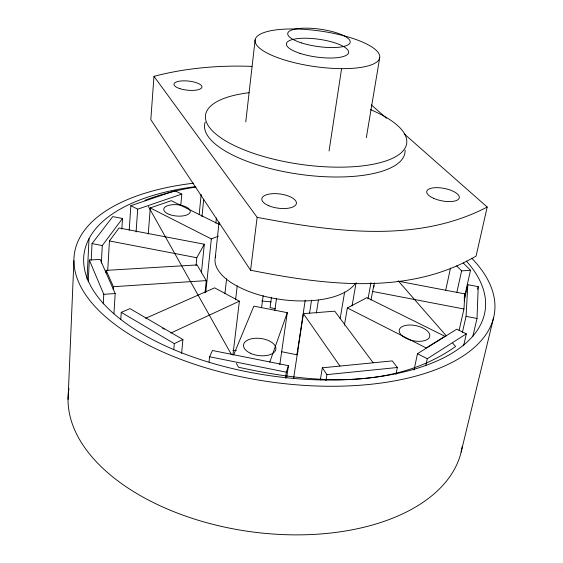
<?xml version="1.0" encoding="UTF-8"?>
<svg xmlns="http://www.w3.org/2000/svg" width="563" height="563" viewBox="0 0 563 563"><rect width="100%" height="100%" fill="white"/><g stroke="black" fill="none" stroke-linecap="round" stroke-linejoin="round"><path stroke-width="0.84" d="M472.821 336.435L477.023 318.468L478.219 286.666L467.832 284.695L464.165 300.902M68.053 399.35L73.908 260.69M87.054 279.121L89.024 238.684M88.229 281.852L89.306 260.007L100.179 259.402L115.183 293.527L113.93 313.704M91.206 260.197L92.036 243.589L112.748 216.614L122.509 218.465L121.84 229M101.34 263.048L102.297 245.559L122.509 218.465M462.343 332.613L466.058 316.357L467.832 284.695M103.233 303.914L103.782 294.301L89.306 260.007M106.034 272.985L106.182 270.367L197.092 264.927L206.276 280.62L205.009 292.788M107.716 270.641L109.44 240.957L119.039 227.973L204.313 244.229L201.399 272.914M113.226 289.312L113.381 286.687L106.182 270.367M459.119 330.333L463.954 309.003L464.862 293.9L397.978 281.148M120.785 319.355L121.249 312.352L129.962 308.63L182.926 339.524L181.596 353.458M129.216 230.154L130.848 205.678L175.023 190.787L181.793 194.087L180.779 205.46M136.091 231.977L137.689 209.183L130.848 205.678M252.034 66.385C219.113 65.146 185.889 67.968 153.973 76.343L150.821 119.638L250.57 270.226C324.274 284.92 408.133 296.004 476.087 256.081L487.199 207.05L404.248 133.91M148.273 234.088L150.251 207.93L171.286 200.674L219.577 224.602M173.749 349.757L174.312 343.627L182.926 339.524M199.189 214.559L201.153 194.453M196.03 265.581L196.804 257.727L204.313 244.229M201.969 216.664L203.7 199.225M205.776 292.274L211.343 238.93L218.507 236.108M215.861 223.138L216.417 217.909M355.267 283.555C350.601 289.966 343.191 293.562 335.893 296.11A74.386 34.237 8 0 1 284.273 299.917C265.609 297.595 246.833 292.661 230.872 282.415A68.06 31.465 7.9 0 1 215.291 257.333L219.035 222.462M209.042 362.002L209.612 356.787L212.448 350.496L288.446 365.683L286.651 377.836M224.904 293.689L226.586 278.833M245.764 121.974L255.123 39.86M235.594 299.706L237.241 285.807M232.885 355.154L239.395 301.17L214.616 287.841L145.592 318.313M250.57 270.226L257.136 217.332L153.973 76.343M261.563 307.792L263.16 295.645M271.465 297.236L270.057 307.63L275.216 308.637M274.857 310.368L276.524 298.249M279.811 364.648L287.292 312.662L253.864 306.131L233.68 354.831M285.455 378.237L286.349 372.164L288.446 365.683M281.5 351.713L296.947 354.781L305.202 300.248M293.597 378.491L303.422 313.654L334.753 311.177L373.206 362.818M329.066 150.99L341.579 68.637M309.566 313.063L311.564 300.121M316.364 313.119L318.412 300.107M320.347 379.905L322.339 367.808L392.256 360.911L397.344 367.505L395.965 374.395M366.337 137.653L379.708 57.736A62.929 17.981 8 0 0 288.974 28.987A62.929 17.981 8 0 0 283.569 59.678A62.929 17.981 8 0 0 379.708 57.736M325.907 380.672L326.92 374.627L322.339 367.808M340.136 318.665L344.655 291.937M344.394 325.21L347.357 307.954L366.949 297.637L444.939 336.287L426.198 347.962L347.357 307.954M352.058 305.927L356.097 282.682M367.998 299.002L370.961 282.633M370.911 300.044L374.36 282.886M373.79 287.243L374.106 285.518M414.058 370.011L417.465 353.705L456.776 329.193L466.333 333.859L463.581 345.823M425.797 365.577L427.268 358.737L466.333 333.859M445.678 290.381L450.499 268.051M456.853 292.331L461.604 270.88L456.67 265.863M464.285 296.462L464.862 293.9M464.144 298.51L470.513 270.275L463.187 262.942M477.628 289.227L478.219 286.666M461.125 452.117L493.638 317.532M296.947 354.781L297.996 351.453M215.298 257.333L215.805 255.764M269.797 362.051L287.292 312.662M487.199 207.05C416.451 243.976 332.29 231.548 257.136 217.332M170.842 333.05L239.395 301.17M144.937 200.322C161.398 194.017 178.591 189.675 196.015 187.057M137.689 209.183L181.793 194.087M326.92 374.627L397.344 367.505M232.948 350.65L236.397 350.341M461.604 270.88L470.513 270.275M103.782 294.301L115.183 293.527M113.381 286.687L206.276 280.62M109.44 240.957L196.804 257.727M372.481 291.444L463.954 309.003M92.036 243.589L102.297 245.559M466.058 316.357L477.023 318.468M209.612 356.787L286.349 372.164M150.251 207.93L211.343 238.93M417.465 353.705L427.268 358.737M162.672 328.285L164.157 329.151M121.249 312.352L174.312 343.627M371.327 104.887L386.471 118.237M398.351 281.007L446.339 335.907M452.694 343.184L455.587 346.491C392.791 390.989 309.664 382.917 238.536 367.245L236.39 363.416M303.422 313.654L339.961 366.084M148.372 206.452L231.238 354.226M261.689 301.015A190.315 108.772 8 0 1 271.106 301.895M466.312 261.028A202.532 94.795 8 0 1 371.601 377.646A202.532 94.795 8 0 1 103.916 304.09A202.532 94.795 8 0 1 195.642 186.649M462.272 446.241A198.76 114.606 8 0 1 247.537 531.261A198.76 114.606 8 0 1 68.975 388.569M471.731 258.199A212.131 99.419 8 0 1 378.772 383.347A212.131 99.419 8 0 1 95.337 306.87A212.131 99.419 8 0 1 193.7 183.186M405.086 150.11A101.157 36.145 8 0 1 299.833 174.347A101.157 36.145 8 0 1 205.199 122.065M370.482 109.623A101.572 35.532 8 0 1 377.344 163.354A101.572 35.532 8 0 1 228.719 142.664A101.572 35.532 8 0 1 249.008 92.712M299.966 53.344A31.415 8.966 8 0 0 348.553 52.809A31.415 8.966 8 0 0 304.013 38.235A31.415 8.966 8 0 0 299.966 53.344M301.367 42.872A31.549 8.748 8 0 0 350.137 42.549A31.549 8.748 8 0 0 305.364 28.15A31.549 8.748 8 0 0 301.367 42.872M179.864 88.644A14.075 4.588 5.9 0 0 201.899 87.349A14.075 4.588 5.9 0 0 182.102 80.896A14.075 4.588 5.9 0 0 179.864 88.644M433.644 198.338A16.58 6.327 11 0 0 459.274 197.859A16.58 6.327 11 0 0 436.128 187.662A16.58 6.327 11 0 0 433.644 198.338M268.755 205.72A17.446 7.164 7.6 0 0 296.307 203.834A17.446 7.164 7.6 0 0 272.26 193.7A17.446 7.164 7.6 0 0 268.755 205.72M169.47 214.503A13.322 5.665 5.2 0 0 190.259 211.85A13.322 5.665 5.2 0 0 171.342 204.833A13.322 5.665 5.2 0 0 169.47 214.503M250.444 353.261A16.306 8.614 7.5 0 0 275.849 349.278A16.306 8.614 7.5 0 0 252.815 338.532A16.306 8.614 7.5 0 0 250.444 353.261M404.663 337.575A15.553 7.657 12 0 0 429.569 336.948A15.553 7.657 12 0 0 409.287 325.027A15.553 7.657 12 0 0 404.663 337.575"/></g></svg>
